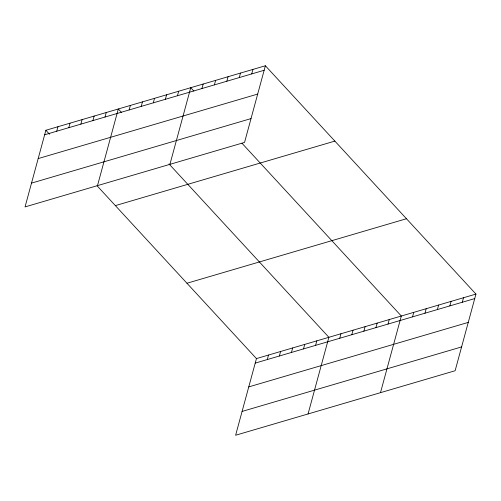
<?xml version="1.0" encoding="UTF-8"?>
<svg xmlns="http://www.w3.org/2000/svg" width="501" height="501" viewBox="0 0 501 501"><rect width="100%" height="100%" fill="white"/><g stroke="black" fill="none" stroke-linecap="round" stroke-linejoin="round"><path stroke-width="0.75" d="M45.873 130.266L25.05 206.919L244.551 142.409L265.38 65.756L45.873 130.266L49.53 134.237M56.726 131.224L57.947 126.722M68.794 127.68L70.021 123.171M80.868 124.129L82.095 119.626M92.942 120.584L94.163 116.075M105.016 117.034L106.237 112.525M97.488 185.633L118.311 108.98L121.449 112.381M129.158 109.938L130.385 105.429M141.232 106.394L142.459 101.885M153.306 102.843L154.527 98.334M165.374 99.292L166.601 94.789M177.448 95.747L178.675 91.238M169.92 164.341L190.749 87.694L193.881 91.088M201.959 88.545L203.187 84.036M214.397 84.888L215.624 80.379M226.84 81.231L228.061 76.722M239.278 77.574L240.499 73.071M251.715 73.923L252.936 69.414M97.081 185.79L256.449 358.591L235.62 435.244L455.127 370.734L475.95 294.081L265.38 65.756M267.296 359.549L268.523 355.046M279.37 356.004L280.591 351.495M291.444 352.453L292.665 347.945M303.512 348.909L304.74 344.4M315.586 345.358L316.814 340.849M308.059 413.958L328.881 337.305L168.994 163.933M339.734 338.263L340.956 333.754M351.802 334.712L353.03 330.209M363.876 331.167L365.104 326.658M375.95 327.616L377.172 323.107M388.024 324.072L389.246 319.563M380.491 392.665L401.32 316.012L241.952 143.211M412.536 316.864L413.757 312.361M424.973 313.213L426.194 308.704M437.411 309.555L438.632 305.046M449.848 305.898L451.075 301.389M462.285 302.241L463.513 297.738M44.652 134.775L264.152 70.265M38.182 158.585L257.683 94.069M31.519 183.109L251.02 118.599M115.368 205.617L334.868 141.1M186.961 283.247L406.461 218.73M256.449 358.591L475.95 294.081M255.222 363.1L474.723 298.59M248.753 386.904L468.26 322.393M242.089 411.434L461.59 346.924"/></g></svg>
